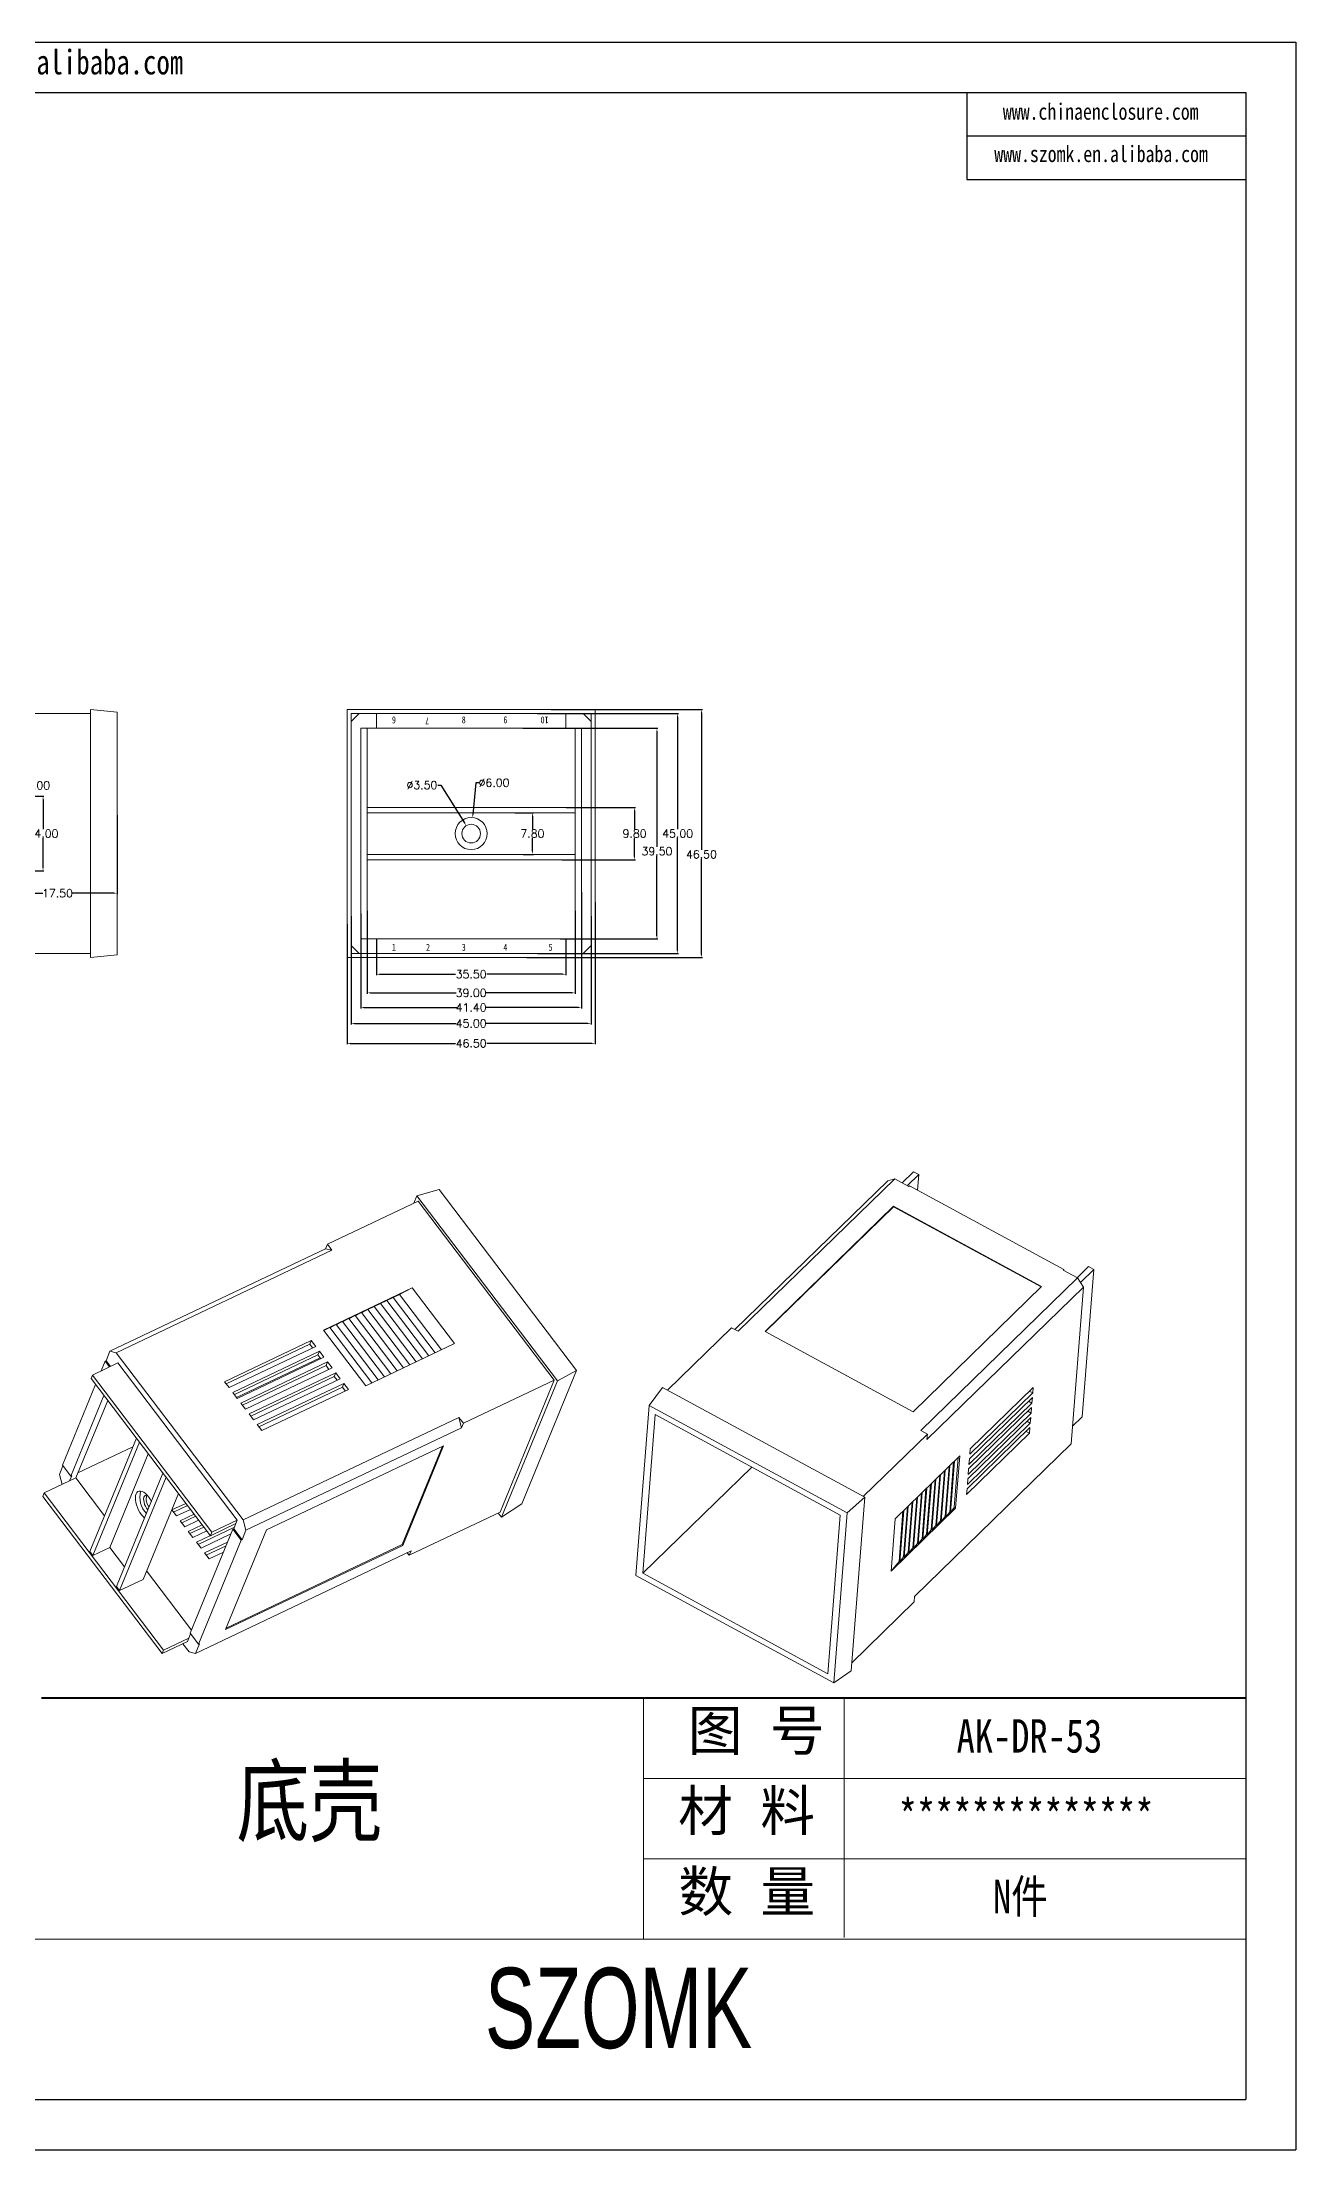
# Model space of a CAD drawing. Header units: inches. Extents: x 1392 to 2711, y 573 to 968.
# Drawn here: x 1716 to 1951.1, y 573 to 968 of the extents above; entities that cross this region are included whole.
import ezdxf

# ---------------------------------------------------------------- set-up
doc = ezdxf.new("R2010")
doc.units = ezdxf.units.IN
doc.layers.add('文字', color=81, linetype='Continuous')
doc.layers.add('粗实线', color=7, linetype='Continuous', lineweight=30)
doc.layers.add('细实线', color=3, linetype='Continuous', lineweight=9)
doc.styles.get("Standard").update_dxf_attribs({"font": 'txt', "bigfont": 'gbcbig.shx'})
doc.styles.add('宋体', font='', dxfattribs={"width": 0.8, "height": 3.5})
doc.styles.add('长仿宋', font='', dxfattribs={"width": 0.7, "height": 4})
doc.styles.get('宋体').set_extended_font_data('SimSun')
doc.styles.get('长仿宋').set_extended_font_data('SimSun')
doc.dimstyles.new('2', dxfattribs={"dimtxt": 1.5, "dimasz": 0.6, "dimexe": 0.18, "dimexo": 0.0625, "dimgap": 0.09, "dimtad": 0, "dimtih": 1, "dimtoh": 1, "dimzin": 0, "dimdsep": 46, "dimtxsty": 'Standard', "dimcen": 0, "dimadec": 0, "dimazin": 2, "dimtfac": 1, "dimtofl": 0, "dimtmove": 0, "dimatfit": 3, "dimfxl": 1, "dimtolj": 1, "dimtzin": 0, "dimarcsym": 0})

# ---------------------------------------------------------------- blocks, each defined once
blk = doc.blocks.new('*D246')
at = {"color": 0, "lineweight": -2, "transparency": 16777216}
for p, q in [((1712.58, 823.11), (1712.58, 808.31)), ((1730.08, 823.11), (1730.08, 808.31)), ((1713.18, 808.49), (1716.19, 808.49)), ((1729.48, 808.49), (1721.62, 808.49))]:
    blk.add_line(p, q, dxfattribs=at)
at = {"color": 0, "transparency": 16777216}
for points in [[(1713.18, 808.59), (1713.18, 808.39), (1712.58, 808.49)], [(1729.48, 808.59), (1729.48, 808.39), (1730.08, 808.49)]]:
    blk.add_solid(points, dxfattribs=at)
at = {"layer": 'Defpoints', "color": 0, "transparency": 16777216}
for p in [(1712.58, 823.17), (1730.08, 823.17), (1730.08, 808.49)]:
    blk.add_point(p, dxfattribs=at)
at = {"color": 0, "transparency": 16777216, "insert": (1718.91, 808.49), "char_height": 1.5, "attachment_point": 5}
blk.add_mtext('\\A1;17.50', dxfattribs=at)
blk = doc.blocks.new('*D247')
at = {"color": 0, "lineweight": -2, "transparency": 16777216}
for p, q in [((1709.58, 826.72), (1709.58, 828.87)), ((1710.18, 828.69), (1711.98, 828.69)), ((1712.58, 826.72), (1712.58, 828.87)), ((1712.58, 828.69), (1713.18, 828.69))]:
    blk.add_line(p, q, dxfattribs=at)
at = {"color": 0, "transparency": 16777216}
for points in [[(1710.18, 828.79), (1710.18, 828.59), (1709.58, 828.69)], [(1711.98, 828.79), (1711.98, 828.59), (1712.58, 828.69)]]:
    blk.add_solid(points, dxfattribs=at)
at = {"layer": 'Defpoints', "color": 0, "transparency": 16777216}
for p in [(1709.58, 828.69), (1709.58, 826.66), (1712.58, 826.66)]:
    blk.add_point(p, dxfattribs=at)
at = {"color": 0, "transparency": 16777216, "insert": (1715.27, 828.69), "char_height": 1.5, "attachment_point": 5}
blk.add_mtext('\\A1;3.00', dxfattribs=at)
blk = doc.blocks.new('*D249')
at = {"color": 0, "lineweight": -2, "transparency": 16777216}
for p, q in [((1691.64, 826.66), (1716.38, 826.66)), ((1716.2, 826.06), (1716.2, 820.5)), ((1716.2, 813.26), (1716.2, 818.82)), ((1692.3, 812.66), (1716.38, 812.66))]:
    blk.add_line(p, q, dxfattribs=at)
at = {"color": 0, "transparency": 16777216}
for points in [[(1716.1, 826.06), (1716.3, 826.06), (1716.2, 826.66)], [(1716.1, 813.26), (1716.3, 813.26), (1716.2, 812.66)]]:
    blk.add_solid(points, dxfattribs=at)
at = {"layer": 'Defpoints', "color": 0, "transparency": 16777216}
for p in [(1691.58, 826.66), (1716.2, 826.66), (1692.24, 812.66)]:
    blk.add_point(p, dxfattribs=at)
at = {"color": 0, "transparency": 16777216, "insert": (1716.2, 819.66), "char_height": 1.5, "attachment_point": 5}
blk.add_mtext('\\A1;14.00', dxfattribs=at)
blk = doc.blocks.new('*D250')
at = {"color": 0, "lineweight": -2, "transparency": 16777216}
for p, q in [((1804.67, 823.56), (1808.12, 823.56)), ((1807.94, 822.96), (1807.94, 820.5)), ((1807.94, 816.36), (1807.94, 818.82)), ((1806.21, 815.76), (1808.12, 815.76))]:
    blk.add_line(p, q, dxfattribs=at)
at = {"color": 0, "transparency": 16777216}
for points in [[(1807.84, 822.96), (1808.04, 822.96), (1807.94, 823.56)], [(1807.84, 816.36), (1808.04, 816.36), (1807.94, 815.76)]]:
    blk.add_solid(points, dxfattribs=at)
at = {"layer": 'Defpoints', "color": 0, "transparency": 16777216}
for p in [(1804.6, 823.56), (1806.15, 815.76), (1807.94, 815.76)]:
    blk.add_point(p, dxfattribs=at)
at = {"color": 0, "transparency": 16777216, "insert": (1807.94, 819.66), "char_height": 1.5, "attachment_point": 5}
blk.add_mtext('\\A1;7.80', dxfattribs=at)
blk = doc.blocks.new('*D251')
at = {"color": 0, "lineweight": -2, "transparency": 16777216}
for p, q in [((1814.3, 824.56), (1827.28, 824.56)), ((1827.1, 823.96), (1827.1, 820.5)), ((1827.1, 815.36), (1827.1, 818.82)), ((1813.43, 814.76), (1827.28, 814.76))]:
    blk.add_line(p, q, dxfattribs=at)
at = {"color": 0, "transparency": 16777216}
for points in [[(1827, 823.96), (1827.2, 823.96), (1827.1, 824.56)], [(1827, 815.36), (1827.2, 815.36), (1827.1, 814.76)]]:
    blk.add_solid(points, dxfattribs=at)
at = {"layer": 'Defpoints', "color": 0, "transparency": 16777216}
for p in [(1814.24, 824.56), (1813.37, 814.76), (1827.1, 814.76)]:
    blk.add_point(p, dxfattribs=at)
at = {"color": 0, "transparency": 16777216, "insert": (1827.1, 819.66), "char_height": 1.5, "attachment_point": 5}
blk.add_mtext('\\A1;9.80', dxfattribs=at)
blk = doc.blocks.new('*D252')
at = {"color": 0, "lineweight": -2, "transparency": 16777216}
for p, q in [((1806.14, 839.41), (1831.47, 839.41)), ((1831.29, 838.81), (1831.29, 817.19)), ((1831.29, 800.51), (1831.29, 815.51)), ((1813.15, 799.91), (1831.47, 799.91))]:
    blk.add_line(p, q, dxfattribs=at)
at = {"color": 0, "transparency": 16777216}
for points in [[(1831.19, 838.81), (1831.39, 838.81), (1831.29, 839.41)], [(1831.19, 800.51), (1831.39, 800.51), (1831.29, 799.91)]]:
    blk.add_solid(points, dxfattribs=at)
at = {"layer": 'Defpoints', "color": 0, "transparency": 16777216}
for p in [(1806.08, 839.41), (1831.29, 839.41), (1813.09, 799.91)]:
    blk.add_point(p, dxfattribs=at)
at = {"color": 0, "transparency": 16777216, "insert": (1831.29, 816.35), "char_height": 1.5, "attachment_point": 5}
blk.add_mtext('\\A1;39.50', dxfattribs=at)
blk = doc.blocks.new('*D253')
at = {"color": 0, "lineweight": -2, "transparency": 16777216}
for p, q in [((1808.87, 842.16), (1835.35, 842.16)), ((1835.17, 841.56), (1835.17, 820.5)), ((1835.17, 797.76), (1835.17, 818.82)), ((1808.87, 797.16), (1835.35, 797.16))]:
    blk.add_line(p, q, dxfattribs=at)
at = {"color": 0, "transparency": 16777216}
for points in [[(1835.07, 841.56), (1835.27, 841.56), (1835.17, 842.16)], [(1835.07, 797.76), (1835.27, 797.76), (1835.17, 797.16)]]:
    blk.add_solid(points, dxfattribs=at)
at = {"layer": 'Defpoints', "color": 0, "transparency": 16777216}
for p in [(1808.8, 842.16), (1835.17, 842.16), (1808.8, 797.16)]:
    blk.add_point(p, dxfattribs=at)
at = {"color": 0, "transparency": 16777216, "insert": (1835.17, 819.66), "char_height": 1.5, "attachment_point": 5}
blk.add_mtext('\\A1;45.00', dxfattribs=at)
blk = doc.blocks.new('*D254')
at = {"color": 0, "lineweight": -2, "transparency": 16777216}
for p, q in [((1811.45, 842.91), (1839.81, 842.91)), ((1839.63, 842.31), (1839.63, 816.61)), ((1839.63, 797.01), (1839.63, 814.93)), ((1806.89, 796.41), (1839.81, 796.41))]:
    blk.add_line(p, q, dxfattribs=at)
at = {"color": 0, "transparency": 16777216}
for points in [[(1839.53, 842.31), (1839.73, 842.31), (1839.63, 842.91)], [(1839.53, 797.01), (1839.73, 797.01), (1839.63, 796.41)]]:
    blk.add_solid(points, dxfattribs=at)
at = {"layer": 'Defpoints', "color": 0, "transparency": 16777216}
for p in [(1811.38, 842.91), (1839.63, 842.91), (1806.83, 796.41)]:
    blk.add_point(p, dxfattribs=at)
at = {"color": 0, "transparency": 16777216, "insert": (1839.63, 815.77), "char_height": 1.5, "attachment_point": 5}
blk.add_mtext('\\A1;46.50', dxfattribs=at)
blk = doc.blocks.new('*D255')
at = {"color": 0, "lineweight": -2, "transparency": 16777216}
for p, q in [((1790.19, 828.75), (1790.79, 828.75)), ((1790.79, 828.75), (1795.22, 821.65))]:
    blk.add_line(p, q, dxfattribs=at)
at = {"color": 0, "transparency": 16777216}
blk.add_solid([(1795.3, 821.71), (1795.14, 821.6), (1795.54, 821.14)], dxfattribs=at)
at = {"layer": 'Defpoints', "color": 0, "transparency": 16777216}
for p in [(1795.54, 821.14), (1797.39, 818.17)]:
    blk.add_point(p, dxfattribs=at)
at = {"color": 0, "transparency": 16777216, "insert": (1787.23, 828.75), "char_height": 1.5, "attachment_point": 5}
blk.add_mtext('\\A1;∅3.50', dxfattribs=at)
blk = doc.blocks.new('*D256')
at = {"color": 0, "lineweight": -2, "transparency": 16777216}
for p, q in [((1797.31, 829.19), (1796.78, 823.24)), ((1797.91, 829.19), (1797.31, 829.19))]:
    blk.add_line(p, q, dxfattribs=at)
at = {"color": 0, "transparency": 16777216}
blk.add_solid([(1796.68, 823.25), (1796.88, 823.24), (1796.73, 822.65)], dxfattribs=at)
at = {"layer": 'Defpoints', "color": 0, "transparency": 16777216}
for p in [(1796.73, 822.65), (1796.2, 816.67)]:
    blk.add_point(p, dxfattribs=at)
at = {"color": 0, "transparency": 16777216, "insert": (1800.75, 829.19), "char_height": 1.5, "attachment_point": 5}
blk.add_mtext('\\A1;∅6.00', dxfattribs=at)
blk = doc.blocks.new('*D257')
at = {"color": 0, "lineweight": -2, "transparency": 16777216}
for p, q in [((1778.71, 799.85), (1778.71, 793.12)), ((1814.21, 799.85), (1814.21, 793.12)), ((1779.31, 793.3), (1793.5, 793.3)), ((1813.61, 793.3), (1799.43, 793.3))]:
    blk.add_line(p, q, dxfattribs=at)
at = {"color": 0, "transparency": 16777216}
for points in [[(1779.31, 793.4), (1779.31, 793.2), (1778.71, 793.3)], [(1813.61, 793.4), (1813.61, 793.2), (1814.21, 793.3)]]:
    blk.add_solid(points, dxfattribs=at)
at = {"layer": 'Defpoints', "color": 0, "transparency": 16777216}
for p in [(1778.71, 799.91), (1814.21, 799.91), (1814.21, 793.3)]:
    blk.add_point(p, dxfattribs=at)
at = {"color": 0, "transparency": 16777216, "insert": (1796.46, 793.3), "char_height": 1.5, "attachment_point": 5}
blk.add_mtext('\\A1;35.50', dxfattribs=at)
blk = doc.blocks.new('*D258')
at = {"color": 0, "lineweight": -2, "transparency": 16777216}
for p, q in [((1776.96, 805.18), (1776.96, 789.63)), ((1815.96, 805.18), (1815.96, 789.63)), ((1777.56, 789.81), (1793.62, 789.81)), ((1815.36, 789.81), (1799.3, 789.81))]:
    blk.add_line(p, q, dxfattribs=at)
at = {"color": 0, "transparency": 16777216}
for points in [[(1777.56, 789.91), (1777.56, 789.71), (1776.96, 789.81)], [(1815.36, 789.91), (1815.36, 789.71), (1815.96, 789.81)]]:
    blk.add_solid(points, dxfattribs=at)
at = {"layer": 'Defpoints', "color": 0, "transparency": 16777216}
for p in [(1776.96, 805.24), (1815.96, 805.24), (1815.96, 789.81)]:
    blk.add_point(p, dxfattribs=at)
at = {"color": 0, "transparency": 16777216, "insert": (1796.46, 789.81), "char_height": 1.5, "attachment_point": 5}
blk.add_mtext('\\A1;39.00', dxfattribs=at)
blk = doc.blocks.new('*D259')
at = {"color": 0, "lineweight": -2, "transparency": 16777216}
for p, q in [((1817.16, 808.67), (1817.16, 786.89)), ((1775.76, 804.68), (1775.76, 786.89)), ((1776.36, 787.07), (1793.75, 787.07)), ((1816.56, 787.07), (1799.18, 787.07))]:
    blk.add_line(p, q, dxfattribs=at)
at = {"color": 0, "transparency": 16777216}
for points in [[(1776.36, 787.17), (1776.36, 786.97), (1775.76, 787.07)], [(1816.56, 787.17), (1816.56, 786.97), (1817.16, 787.07)]]:
    blk.add_solid(points, dxfattribs=at)
at = {"layer": 'Defpoints', "color": 0, "transparency": 16777216}
for p in [(1817.16, 808.73), (1775.76, 804.75), (1775.76, 787.07)]:
    blk.add_point(p, dxfattribs=at)
at = {"color": 0, "transparency": 16777216, "insert": (1796.46, 787.07), "char_height": 1.5, "attachment_point": 5}
blk.add_mtext('\\A1;41.40', dxfattribs=at)
blk = doc.blocks.new('*D260')
at = {"color": 0, "lineweight": -2, "transparency": 16777216}
for p, q in [((1773.96, 804.19), (1773.96, 783.91)), ((1818.96, 804.19), (1818.96, 783.91)), ((1774.56, 784.09), (1793.62, 784.09)), ((1818.36, 784.09), (1799.3, 784.09))]:
    blk.add_line(p, q, dxfattribs=at)
at = {"color": 0, "transparency": 16777216}
for points in [[(1774.56, 784.19), (1774.56, 783.99), (1773.96, 784.09)], [(1818.36, 784.19), (1818.36, 783.99), (1818.96, 784.09)]]:
    blk.add_solid(points, dxfattribs=at)
at = {"layer": 'Defpoints', "color": 0, "transparency": 16777216}
for p in [(1773.96, 804.25), (1818.96, 804.25), (1773.96, 784.09)]:
    blk.add_point(p, dxfattribs=at)
at = {"color": 0, "transparency": 16777216, "insert": (1796.46, 784.09), "char_height": 1.5, "attachment_point": 5}
blk.add_mtext('\\A1;45.00', dxfattribs=at)
blk = doc.blocks.new('*D261')
at = {"color": 0, "lineweight": -2, "transparency": 16777216}
for p, q in [((1819.71, 806.8), (1819.71, 780.17)), ((1773.21, 802.69), (1773.21, 780.17)), ((1773.81, 780.35), (1793.5, 780.35)), ((1819.11, 780.35), (1799.43, 780.35))]:
    blk.add_line(p, q, dxfattribs=at)
at = {"color": 0, "transparency": 16777216}
for points in [[(1773.81, 780.45), (1773.81, 780.25), (1773.21, 780.35)], [(1819.11, 780.45), (1819.11, 780.25), (1819.71, 780.35)]]:
    blk.add_solid(points, dxfattribs=at)
at = {"layer": 'Defpoints', "color": 0, "transparency": 16777216}
for p in [(1819.71, 806.86), (1773.21, 802.76), (1773.21, 780.35)]:
    blk.add_point(p, dxfattribs=at)
at = {"color": 0, "transparency": 16777216, "insert": (1796.46, 780.35), "char_height": 1.5, "attachment_point": 5}
blk.add_mtext('\\A1;46.50', dxfattribs=at)

msp = doc.modelspace()

# ---------------------------------------------------------------- linework, layer by layer
for p, q in [((1392.357, 968.002), (1951.065, 968.002)), ((1951.065, 968.002), (1951.065, 572.957)), ((1406.814, 958.597), (1941.659, 958.597)), ((1889.404, 958.597), (1889.404, 942.267)), ((1941.659, 958.597), (1941.659, 582.363)), ((1889.404, 950.432), (1941.659, 950.432)), ((1889.404, 942.267), (1941.659, 942.267)), ((1406.814, 582.363), (1941.659, 582.363)), ((1392.357, 572.957), (1951.065, 572.957))]:
    msp.add_line(p, q)
at = {"color": 7, "linetype": 'Continuous', "lineweight": 15}
for p, q in [((1703.578, 842.159), (1725.078, 842.159)), ((1725.078, 842.909), (1725.078, 796.409)), ((1730.078, 842.409), (1725.078, 842.909)), ((1730.078, 842.409), (1730.078, 796.909)), ((1773.214, 842.909), (1819.714, 842.909)), ((1773.214, 796.409), (1773.214, 842.909)), ((1775.464, 842.159), (1773.964, 840.659)), ((1773.964, 840.659), (1773.964, 842.159)), ((1773.964, 842.159), (1775.464, 842.159)), ((1778.714, 842.159), (1775.464, 842.159)), ((1814.214, 842.159), (1778.714, 842.159)), ((1778.714, 842.159), (1778.714, 839.409)), ((1814.214, 839.409), (1814.214, 842.159)), ((1817.464, 842.159), (1814.214, 842.159)), ((1817.464, 842.159), (1818.964, 840.659)), ((1818.964, 842.159), (1817.464, 842.159)), ((1818.964, 840.659), (1818.964, 842.159)), ((1819.714, 842.909), (1819.714, 796.409)), ((1773.964, 840.659), (1773.964, 798.659)), ((1776.964, 839.409), (1775.764, 839.409)), ((1775.764, 839.409), (1775.764, 799.909)), ((1776.964, 799.909), (1776.964, 839.409)), ((1778.714, 839.409), (1776.964, 839.409)), ((1778.714, 839.409), (1814.214, 839.409)), ((1815.964, 839.409), (1814.214, 839.409)), ((1815.964, 839.409), (1817.164, 839.409)), ((1815.964, 799.909), (1815.964, 839.409)), ((1817.164, 839.409), (1817.164, 799.909)), ((1818.964, 798.659), (1818.964, 840.659)), ((1815.964, 824.559), (1776.964, 824.559)), ((1815.964, 823.559), (1776.964, 823.559)), ((1776.964, 815.759), (1815.964, 815.759)), ((1776.964, 814.759), (1815.964, 814.759)), ((1775.464, 797.159), (1773.964, 798.659)), ((1773.964, 798.659), (1773.964, 797.159)), ((1775.764, 799.909), (1776.964, 799.909)), ((1776.964, 799.909), (1778.714, 799.909)), ((1778.714, 797.159), (1778.714, 799.909)), ((1778.714, 799.909), (1814.214, 799.909)), ((1814.214, 799.909), (1814.214, 797.159)), ((1814.214, 799.909), (1815.964, 799.909)), ((1817.164, 799.909), (1815.964, 799.909)), ((1817.464, 797.159), (1818.964, 798.659)), ((1818.964, 798.659), (1818.964, 797.159)), ((1703.578, 797.159), (1725.078, 797.159)), ((1730.078, 796.909), (1725.078, 796.409)), ((1819.714, 796.409), (1773.214, 796.409)), ((1773.964, 797.159), (1775.464, 797.159)), ((1775.464, 797.159), (1778.714, 797.159)), ((1814.214, 797.159), (1778.714, 797.159)), ((1814.214, 797.159), (1817.464, 797.159)), ((1818.964, 797.159), (1817.464, 797.159)), ((1845.916, 726.7), (1874.549, 754.597)), ((1846.5, 726.382), (1875.856, 754.983)), ((1875.856, 754.983), (1874.549, 754.597)), ((1875.856, 754.983), (1878.507, 753.544)), ((1879.403, 756.29), (1877.272, 754.214)), ((1880.382, 755.759), (1878.251, 753.683)), ((1880.382, 755.759), (1879.403, 756.29)), ((1880.152, 752.826), (1880.382, 755.759)), ((1769.513, 742.683), (1786.555, 750.779)), ((1785.743, 750.393), (1786.3, 751.75)), ((1790.434, 752.985), (1786.3, 751.75)), ((1786.3, 751.75), (1812.639, 717.077)), ((1812.046, 717.224), (1786.555, 750.779)), ((1790.434, 752.985), (1816.207, 719.057)), ((1878.622, 753.656), (1878.507, 753.544)), ((1878.622, 753.656), (1907.586, 737.939)), ((1851.554, 726.355), (1875.666, 749.847)), ((1851.639, 726.309), (1875.655, 749.707)), ((1875.655, 749.707), (1875.666, 749.847)), ((1875.655, 749.707), (1903.31, 734.701)), ((1875.666, 749.847), (1903.406, 734.794)), ((1769.175, 741.858), (1728.748, 722.655)), ((1770.363, 741.564), (1729.936, 722.361)), ((1769.513, 742.683), (1769.175, 741.858)), ((1769.175, 741.858), (1770.363, 741.564)), ((1770.363, 741.564), (1769.513, 742.683)), ((1903.406, 734.794), (1879.294, 711.302)), ((1880.768, 707.788), (1910.123, 736.388)), ((1907.586, 737.939), (1907.471, 737.827)), ((1907.471, 737.827), (1910.123, 736.388)), ((1907.586, 737.939), (1907.573, 737.772)), ((1912.202, 738.493), (1910.071, 736.417)), ((1910.123, 736.388), (1911.264, 734.675)), ((1913.181, 737.962), (1910.691, 735.536)), ((1913.181, 737.962), (1911.011, 710.325)), ((1912.202, 738.493), (1913.181, 737.962)), ((1768.781, 726.607), (1785.427, 734.514)), ((1778.259, 731.043), (1777.105, 730.432)), ((1778.259, 731.043), (1786.152, 720.652)), ((1779.448, 731.608), (1778.294, 730.997)), ((1779.448, 731.608), (1787.341, 721.217)), ((1780.637, 732.172), (1779.483, 731.561)), ((1780.637, 732.172), (1788.53, 721.782)), ((1781.826, 732.737), (1780.672, 732.126)), ((1781.826, 732.737), (1789.719, 722.347)), ((1783.015, 733.302), (1781.861, 732.691)), ((1783.015, 733.302), (1790.908, 722.911)), ((1785.427, 734.514), (1783.05, 733.256)), ((1793.357, 724.075), (1785.427, 734.514)), ((1881.909, 706.075), (1911.264, 734.675)), ((1911.264, 734.675), (1908.958, 705.289)), ((1769.936, 727.089), (1768.851, 726.515)), ((1769.936, 727.089), (1777.829, 716.698)), ((1771.125, 727.654), (1769.971, 727.043)), ((1771.125, 727.654), (1779.018, 717.263)), ((1772.314, 728.219), (1771.16, 727.608)), ((1772.314, 728.219), (1780.207, 717.828)), ((1773.503, 728.783), (1772.349, 728.173)), ((1773.503, 728.783), (1781.396, 718.393)), ((1774.692, 729.348), (1773.538, 728.737)), ((1774.692, 729.348), (1782.585, 718.958)), ((1775.881, 729.913), (1774.727, 729.302)), ((1775.881, 729.913), (1783.774, 719.523)), ((1777.07, 730.478), (1775.916, 729.867)), ((1777.07, 730.478), (1784.963, 720.087)), ((1845.277, 727.046), (1833.262, 715.341)), ((1845.277, 727.046), (1846.5, 726.382)), ((1750.238, 716.936), (1766.488, 724.655)), ((1750.547, 716.529), (1766.206, 723.968)), ((1767.337, 723.536), (1751.088, 715.817)), ((1766.206, 723.968), (1766.488, 724.655)), ((1766.206, 723.968), (1766.747, 723.256)), ((1766.488, 724.655), (1767.337, 723.536)), ((1776.711, 716.167), (1768.781, 726.607)), ((1776.711, 716.167), (1793.357, 724.075)), ((1879.294, 711.302), (1851.554, 726.355)), ((1725.482, 718.18), (1730.238, 720.439)), ((1727.857, 720.793), (1727.101, 718.949)), ((1727.857, 720.793), (1728.016, 720.868)), ((1728.686, 719.702), (1727.857, 720.793)), ((1728.748, 722.655), (1728.016, 720.868)), ((1728.845, 719.777), (1728.016, 720.868)), ((1728.748, 722.655), (1729.936, 722.361)), ((1753.727, 691.043), (1729.936, 722.361)), ((1730.238, 720.439), (1752.613, 690.985)), ((1751.767, 714.922), (1768.017, 722.642)), ((1752.076, 714.516), (1767.735, 721.954)), ((1752.495, 713.964), (1768.154, 721.403)), ((1768.867, 721.523), (1752.617, 713.804)), ((1769.547, 720.628), (1753.297, 712.909)), ((1769.265, 719.941), (1753.606, 712.503)), ((1754.146, 711.791), (1770.396, 719.51)), ((1767.735, 721.954), (1768.017, 722.642)), ((1767.735, 721.954), (1768.276, 721.243)), ((1768.017, 722.642), (1768.867, 721.523)), ((1769.265, 719.941), (1769.547, 720.628)), ((1769.806, 719.229), (1769.265, 719.941)), ((1770.396, 719.51), (1769.547, 720.628)), ((1816.207, 719.057), (1805.952, 694.045)), ((1816.207, 719.057), (1812.639, 717.077)), ((1726.058, 716.406), (1719.856, 701.278)), ((1725.212, 717.52), (1725.482, 718.18)), ((1747.586, 688.066), (1725.212, 717.52)), ((1725.482, 718.18), (1747.857, 688.726)), ((1751.088, 715.817), (1750.238, 716.936)), ((1771.076, 718.615), (1754.826, 710.896)), ((1770.794, 717.928), (1755.135, 710.489)), ((1755.676, 709.777), (1771.926, 717.497)), ((1772.605, 716.602), (1756.355, 708.883)), ((1772.324, 715.915), (1756.664, 708.476)), ((1757.205, 707.764), (1773.455, 715.483)), ((1770.794, 717.928), (1771.076, 718.615)), ((1771.335, 717.216), (1770.794, 717.928)), ((1771.926, 717.497), (1771.076, 718.615)), ((1772.324, 715.915), (1772.605, 716.602)), ((1772.864, 715.203), (1772.324, 715.915)), ((1773.455, 715.483), (1772.605, 716.602)), ((1795.003, 709.128), (1812.046, 717.224)), ((1801.903, 692.486), (1812.046, 717.224)), ((1812.639, 717.077), (1802.159, 691.515)), ((1829.833, 712.471), (1832.331, 715.846)), ((1870.27, 695.26), (1832.331, 715.846)), ((1901.815, 715.873), (1890.015, 704.377)), ((1901.094, 715.17), (1901.733, 714.824)), ((1901.733, 714.824), (1901.815, 715.873)), ((1721.413, 699.227), (1727.616, 714.355)), ((1728.321, 713.428), (1722.367, 698.905)), ((1752.617, 713.804), (1751.767, 714.922)), ((1753.297, 712.909), (1754.146, 711.791)), ((1829.833, 712.471), (1827.334, 680.637)), ((1866.956, 692.327), (1829.833, 712.471)), ((1889.719, 700.599), (1901.518, 712.095)), ((1889.785, 701.438), (1901.584, 712.935)), ((1901.667, 713.984), (1889.867, 702.488)), ((1889.933, 703.327), (1901.733, 714.824)), ((1900.797, 711.392), (1901.436, 711.045)), ((1900.945, 713.281), (1901.584, 712.935)), ((1901.518, 712.095), (1901.436, 711.045)), ((1901.584, 712.935), (1901.667, 713.984)), ((1794.153, 710.246), (1753.727, 691.043)), ((1794.665, 708.303), (1754.238, 689.1)), ((1754.826, 710.896), (1755.676, 709.777)), ((1756.355, 708.883), (1757.205, 707.764)), ((1794.153, 710.246), (1795.003, 709.128)), ((1794.665, 708.303), (1794.153, 710.246)), ((1795.003, 709.128), (1794.665, 708.303)), ((1830.975, 710.758), (1828.64, 681.022)), ((1865.65, 691.942), (1830.975, 710.758)), ((1881.992, 707.124), (1880.768, 707.788)), ((1901.139, 707.267), (1889.34, 695.771)), ((1889.422, 696.821), (1901.222, 708.317)), ((1901.288, 709.156), (1889.488, 697.66)), ((1889.571, 698.71), (1901.37, 710.206)), ((1901.436, 711.045), (1889.636, 699.549)), ((1900.501, 707.614), (1901.139, 707.267)), ((1900.649, 709.503), (1901.288, 709.156)), ((1901.222, 708.317), (1901.139, 707.267)), ((1901.37, 710.206), (1901.288, 709.156)), ((1911.011, 710.325), (1909.216, 708.576)), ((1722.747, 699.833), (1733.045, 704.725)), ((1733.706, 706.338), (1724.992, 685.083)), ((1734.273, 705.592), (1725.558, 684.338)), ((1735.931, 703.41), (1728.729, 685.844)), ((1791.299, 704.934), (1758.093, 689.16)), ((1783.522, 686.392), (1791.082, 704.831)), ((1783.635, 686.243), (1791.299, 704.934)), ((1881.992, 707.124), (1869.977, 695.418)), ((1879.603, 676.689), (1908.958, 705.289)), ((1881.909, 706.075), (1881.992, 707.124)), ((1890.015, 704.377), (1889.933, 703.327)), ((1719.939, 701.169), (1719.282, 699.566)), ((1719.282, 699.566), (1719.779, 697.676)), ((1719.856, 701.278), (1721.413, 699.227)), ((1721.572, 699.302), (1721.178, 698.34)), ((1721.413, 699.227), (1721.572, 699.302)), ((1729.977, 678.521), (1738.691, 699.776)), ((1849.078, 700.934), (1828.64, 681.022)), ((1888.047, 703.009), (1875.96, 691.232)), ((1883.58, 689.982), (1884.318, 699.375)), ((1883.703, 689.915), (1884.456, 699.509)), ((1884.444, 690.823), (1885.181, 700.216)), ((1884.566, 690.757), (1885.319, 700.351)), ((1885.307, 691.664), (1886.044, 701.057)), ((1885.429, 691.598), (1886.183, 701.192)), ((1886.17, 692.505), (1886.908, 701.898)), ((1886.293, 692.439), (1887.046, 702.033)), ((1887.034, 693.347), (1887.771, 702.74)), ((1887.279, 693.214), (1888.047, 703.009)), ((1889.636, 699.549), (1889.719, 700.599)), ((1889.867, 702.488), (1889.785, 701.438)), ((1716.422, 696.081), (1716.151, 695.421)), ((1716.151, 695.421), (1738.526, 665.968)), ((1716.422, 696.081), (1721.178, 698.34)), ((1738.796, 666.627), (1716.422, 696.081)), ((1722.367, 698.905), (1721.178, 698.34)), ((1722.367, 698.905), (1727.752, 691.816)), ((1730.543, 677.776), (1739.258, 699.03)), ((1734.982, 679.884), (1741.579, 695.975)), ((1879.386, 685.709), (1880.139, 695.304)), ((1880.127, 686.617), (1880.864, 696.01)), ((1880.249, 686.551), (1881.002, 696.145)), ((1880.99, 687.458), (1881.727, 696.851)), ((1881.112, 687.392), (1881.866, 696.986)), ((1881.853, 688.299), (1882.591, 697.693)), ((1881.976, 688.233), (1882.729, 697.827)), ((1882.717, 689.141), (1883.454, 698.534)), ((1882.839, 689.074), (1883.592, 698.668)), ((1889.34, 695.771), (1889.422, 696.821)), ((1889.488, 697.66), (1889.571, 698.71)), ((1740.377, 692.885), (1742.985, 694.124)), ((1741.227, 691.767), (1740.377, 692.885)), ((1740.686, 692.479), (1743.294, 693.718)), ((1743.834, 693.006), (1741.227, 691.767)), ((1741.906, 690.872), (1744.514, 692.111)), ((1742.215, 690.466), (1744.823, 691.704)), ((1784.86, 684.39), (1801.903, 692.486)), ((1802.159, 691.515), (1801.549, 692.318)), ((1805.952, 694.045), (1802.159, 691.515)), ((1863.316, 662.207), (1865.65, 691.942)), ((1864.457, 660.493), (1866.956, 692.327)), ((1866.956, 692.327), (1870.27, 695.26)), ((1867.716, 662.726), (1870.27, 695.26)), ((1887.279, 693.214), (1875.191, 681.437)), ((1876.673, 683.252), (1877.41, 692.645)), ((1876.796, 683.186), (1877.549, 692.78)), ((1877.537, 684.093), (1878.274, 693.487)), ((1877.659, 684.027), (1878.412, 693.621)), ((1878.4, 684.935), (1879.137, 694.328)), ((1878.522, 684.868), (1879.275, 694.462)), ((1879.263, 685.776), (1880.001, 695.169)), ((1884.566, 690.757), (1885.307, 691.664)), ((1885.307, 691.664), (1885.429, 691.598)), ((1885.429, 691.598), (1886.17, 692.505)), ((1886.17, 692.505), (1886.293, 692.439)), ((1886.293, 692.439), (1887.034, 693.347)), ((1887.034, 693.347), (1887.279, 693.214)), ((1742.756, 689.754), (1741.906, 690.872)), ((1745.364, 690.992), (1742.756, 689.754)), ((1746.044, 690.098), (1743.436, 688.859)), ((1743.436, 688.859), (1744.285, 687.74)), ((1746.352, 689.691), (1743.745, 688.452)), ((1743.788, 669.773), (1751.79, 689.288)), ((1744.285, 687.74), (1746.893, 688.979)), ((1747.573, 688.084), (1744.965, 686.846)), ((1752.073, 689.669), (1745.274, 686.439)), ((1745.815, 685.727), (1751.421, 688.39)), ((1747.586, 688.066), (1752.342, 690.326)), ((1747.857, 688.726), (1747.586, 688.066)), ((1747.857, 688.726), (1752.613, 690.985)), ((1758.093, 689.16), (1750.429, 670.469)), ((1751.79, 689.288), (1751.948, 689.364)), ((1751.79, 689.288), (1753.347, 687.238)), ((1751.948, 689.364), (1752.342, 690.326)), ((1751.948, 689.364), (1753.506, 687.313)), ((1752.613, 690.985), (1752.342, 690.326)), ((1753.506, 687.313), (1754.238, 689.1)), ((1754.238, 689.1), (1753.727, 691.043)), ((1875.191, 681.437), (1875.96, 691.232)), ((1880.249, 686.551), (1880.99, 687.458)), ((1880.99, 687.458), (1881.112, 687.392)), ((1881.112, 687.392), (1881.853, 688.299)), ((1881.853, 688.299), (1881.976, 688.233)), ((1881.976, 688.233), (1882.717, 689.141)), ((1882.717, 689.141), (1882.839, 689.074)), ((1882.839, 689.074), (1883.58, 689.982)), ((1883.58, 689.982), (1883.703, 689.915)), ((1883.703, 689.915), (1884.444, 690.823)), ((1884.444, 690.823), (1884.566, 690.757)), ((1724.992, 685.083), (1725.558, 684.338)), ((1728.729, 685.844), (1725.558, 684.338)), ((1728.729, 685.844), (1731.489, 682.21)), ((1785.198, 685.215), (1744.772, 666.011)), ((1744.965, 686.846), (1745.815, 685.727)), ((1753.347, 687.238), (1745.346, 667.723)), ((1750.801, 686.878), (1746.495, 684.832)), ((1746.495, 684.832), (1747.344, 683.714)), ((1750.519, 686.191), (1746.803, 684.426)), ((1747.344, 683.714), (1750.026, 684.988)), ((1750.429, 670.469), (1783.635, 686.243)), ((1750.533, 670.722), (1783.522, 686.392)), ((1753.347, 687.238), (1753.506, 687.313)), ((1783.522, 686.392), (1783.635, 686.243)), ((1784.49, 684.878), (1784.86, 684.39)), ((1784.86, 684.39), (1785.198, 685.215)), ((1876.796, 683.186), (1877.537, 684.093)), ((1877.537, 684.093), (1877.659, 684.027)), ((1877.659, 684.027), (1878.4, 684.935)), ((1878.4, 684.935), (1878.522, 684.868)), ((1878.522, 684.868), (1879.263, 685.776)), ((1879.263, 685.776), (1879.386, 685.709)), ((1879.386, 685.709), (1880.127, 686.617)), ((1880.127, 686.617), (1880.249, 686.551)), ((1734.982, 679.884), (1730.543, 677.776)), ((1735.625, 681.452), (1744.036, 670.379)), ((1827.334, 680.637), (1864.457, 660.493)), ((1828.64, 681.022), (1863.316, 662.207)), ((1875.191, 681.437), (1876.673, 683.252)), ((1876.673, 683.252), (1876.796, 683.186)), ((1729.977, 678.521), (1730.543, 677.776)), ((1879.52, 675.64), (1867.836, 664.256)), ((1879.603, 676.689), (1879.52, 675.64)), ((1738.526, 665.968), (1743.282, 668.227)), ((1738.796, 666.627), (1743.552, 668.886)), ((1742.431, 667.823), (1743.584, 666.305)), ((1743.282, 668.227), (1743.552, 668.886)), ((1743.552, 668.886), (1743.871, 669.664)), ((1745.346, 667.723), (1743.788, 669.773)), ((1744.772, 666.011), (1745.504, 667.798)), ((1745.346, 667.723), (1745.504, 667.798)), ((1738.526, 665.968), (1738.796, 666.627)), ((1744.772, 666.011), (1743.584, 666.305)), ((1864.457, 660.493), (1867.716, 662.726))]:
    msp.add_line(p, q, dxfattribs=at)
at = {"color": 7, "linetype": 'Continuous', "lineweight": 15, "flags": 128}
for points in [[(1736.009, 695.304), (1735.704, 695.668), (1735.387, 695.97), (1735.069, 696.202), (1734.759, 696.357), (1734.466, 696.429), (1734.2, 696.417), (1733.968, 696.321), (1733.777, 696.145), (1733.634, 695.892), (1733.542, 695.572), (1733.505, 695.193), (1733.523, 694.768), (1733.597, 694.309), (1733.723, 693.83), (1733.898, 693.346), (1734.117, 692.871), (1734.372, 692.42), (1734.657, 692.006), (1734.962, 691.643), (1735.245, 691.37)], [(1735.745, 695.623), (1735.566, 695.653), (1735.372, 695.611), (1735.218, 695.484), (1735.113, 695.279), (1735.063, 695.006), (1735.07, 694.681), (1735.134, 694.321), (1735.252, 693.945), (1735.416, 693.574), (1735.619, 693.228), (1735.849, 692.925), (1735.872, 692.899)], [(1736.524, 694.49), (1736.294, 694.891), (1736.009, 695.304)]]:
    msp.add_lwpolyline(points, dxfattribs=at)
at = {"color": 7, "linetype": 'Continuous', "lineweight": 15}
for radius in [3, 1.75]:
    msp.add_circle((1796.464, 819.659), radius, dxfattribs=at)
for centre, radius, start, end in [((1738.869, 695.3), 4.508, 165.55784, 223.29812), ((1737.949, 694.97), 2.396, 163.60939, 219.38014)]:
    msp.add_arc(centre, radius, start, end, dxfattribs=at)
at = {"layer": '粗实线', "color": 7, "lineweight": 40}
msp.add_line((1941.659, 657.609), (1715.919, 657.609), dxfattribs=at)
at = {"layer": '细实线', "color": 7}
for p, q in [((1828.789, 657.609), (1828.789, 612.461)), ((1866.412, 657.609), (1866.412, 612.778)), ((1941.659, 642.56), (1828.789, 642.56)), ((1941.659, 627.511), (1828.789, 627.511)), ((1941.659, 612.461), (1603.048, 612.461))]:
    msp.add_line(p, q, dxfattribs=at)

# ---------------------------------------------------------------- texts
at = {"layer": '文字', "color": 0, "style": '宋体'}
for s, insert, char_height, width, attachment_point in [('www.szomk.en.alibaba.com', (1682.413, 966.562), 4.59842, 80.78975, 1), ('www.chinaenclosure.com', (1896.136, 956.528), 3.06561, 53.85983, 1), ('www.szomk.en.alibaba.com', (1894.534, 948.59), 3.06561, 53.85983, 1), ('{\\H1.111x;9}', (1781.605, 840.304), 1.18514, 13.70152, 7), ('{\\H1.111x;8}', (1794.696, 840.304), 1.18514, 13.70152, 7), ('{\\H1.111x;6}', (1802.505, 840.304), 1.18514, 13.70152, 7), ('{\\H1.111x;1}', (1781.605, 799.014), 1.18514, 13.70152, 1), ('{\\H1.111x;2}', (1788.001, 799.014), 1.18514, 13.70152, 1), ('{\\H1.111x;3}', (1794.696, 799.014), 1.18514, 13.70152, 1), ('{\\H1.111x;4}', (1802.505, 799.014), 1.18514, 13.70152, 1), ('{\\H1.111x;5}', (1810.984, 799.014), 1.18514, 13.70152, 1), ('{\\H1.111x;AK-DR-53}', (1887.469, 653.678), 5.64351, 65.24531, 1), ('底壳', (1752.451, 644.617), 12.5411, 160.33387, 1), ('{\\H1.111x;**************}', (1876.613, 638.629), 5.64351, 65.24531, 1), ('{\\H1.111x;N件}', (1894.295, 623.58), 5.64351, 65.24531, 1)]:
    msp.add_mtext(s, dxfattribs=dict(at, insert=insert, char_height=char_height, width=width, attachment_point=attachment_point))
at = {"layer": '文字', "color": 0, "char_height": 1.18514, "width": 13.70152, "attachment_point": 7, "rotation": 180, "style": '宋体'}
for s, insert in [('{\\H1.111x;10}', (1810.984, 841.62)), ('{\\H1.111x;7}', (1788.593, 841.418))]:
    msp.add_mtext(s, dxfattribs=dict(at, insert=insert))
at = {"layer": '粗实线', "insert": (1799.057, 607.073), "char_height": 15.04936, "width": 168.76367, "attachment_point": 1, "style": '长仿宋'}
msp.add_mtext('{\\fSTXinwei|b0|i0|c134|p2;SZOMK}', dxfattribs=at)
at = {"layer": '细实线', "color": 7, "char_height": 7.52468, "attachment_point": 1}
for s, insert, width in [('{\\fSimSun|b0|i0|c134|p54;图 号}', (1837.063, 655.325), 37.6234), ('{\\fSimSun|b0|i0|c134|p54;材 料   }', (1835.279, 640.275), 37.6234), ('{\\fSimSun|b0|i0|c134|p54;数 量}', (1835.316, 625.152), 33.99745)]:
    msp.add_mtext(s, dxfattribs=dict(at, insert=insert, width=width))

# ---------------------------------------------------------------- dimensions: what is measured, and where the dimension line sits
for base, p1, p2, picture, middle in [((1839.635, 842.909), (1806.826, 796.409), (1811.383, 842.909), '*D254', (1839.635, 815.767)), ((1831.292, 839.409), (1813.091, 799.909), (1806.082, 839.409), '*D252', (1831.292, 816.352))]:
    dim = msp.add_linear_dim(base=base, p1=p1, p2=p2, angle=90, dimstyle='2')
    dim.commit()
    dim.dimension.update_dxf_attribs({"geometry": picture, "text_midpoint": middle, "dimtype": 160})
for base, p1, p2, picture, middle in [((1835.172, 842.159), (1808.804, 797.159), (1808.804, 842.159), '*D253', (1835.172, 819.659)), ((1716.2, 826.659), (1692.236, 812.659), (1691.578, 826.659), '*D249', (1716.2, 819.659)), ((1807.943, 815.759), (1804.603, 823.559), (1806.152, 815.759), '*D250', (1807.943, 819.659)), ((1827.096, 814.759), (1814.24, 824.559), (1813.371, 814.759), '*D251', (1827.096, 819.659))]:
    dim = msp.add_linear_dim(base=base, p1=p1, p2=p2, angle=90, dimstyle='2')
    dim.commit()
    dim.dimension.update_dxf_attribs({"geometry": picture, "text_midpoint": middle})
for base, p1, p2, picture, middle in [((1709.578, 828.686), (1712.578, 826.659), (1709.578, 826.659), '*D247', (1715.268, 828.686)), ((1730.078, 808.494), (1712.578, 823.174), (1730.078, 823.174), '*D246', (1718.906, 808.494))]:
    dim = msp.add_linear_dim(base=base, p1=p1, p2=p2, dimstyle='2')
    dim.commit()
    dim.dimension.update_dxf_attribs({"geometry": picture, "text_midpoint": middle, "dimtype": 160})
for p1, p2, picture, middle in [((1797.39, 818.174), (1795.538, 821.144), '*D255', (1787.227, 828.751)), ((1796.197, 816.671), (1796.731, 822.647), '*D256', (1800.755, 829.189))]:
    dim = msp.add_diameter_dim_2p(p1=p1, p2=p2, dimstyle='2')
    dim.commit()
    dim.dimension.update_dxf_attribs({"geometry": picture, "text_midpoint": middle, "dimtype": 163})
for base, p1, p2, picture, middle in [((1773.214, 780.353), (1819.714, 806.862), (1773.214, 802.755), '*D261', (1796.464, 780.353)), ((1775.764, 787.074), (1817.164, 808.729), (1775.764, 804.746), '*D259', (1796.464, 787.074)), ((1773.964, 784.087), (1818.964, 804.248), (1773.964, 804.248), '*D260', (1796.464, 784.087)), ((1815.964, 789.812), (1776.964, 805.244), (1815.964, 805.244), '*D258', (1796.464, 789.812)), ((1814.214, 793.296), (1778.714, 799.909), (1814.214, 799.909), '*D257', (1796.464, 793.296))]:
    dim = msp.add_linear_dim(base=base, p1=p1, p2=p2, dimstyle='2')
    dim.commit()
    dim.dimension.update_dxf_attribs({"geometry": picture, "text_midpoint": middle})

doc.saveas('drawing.dxf')
